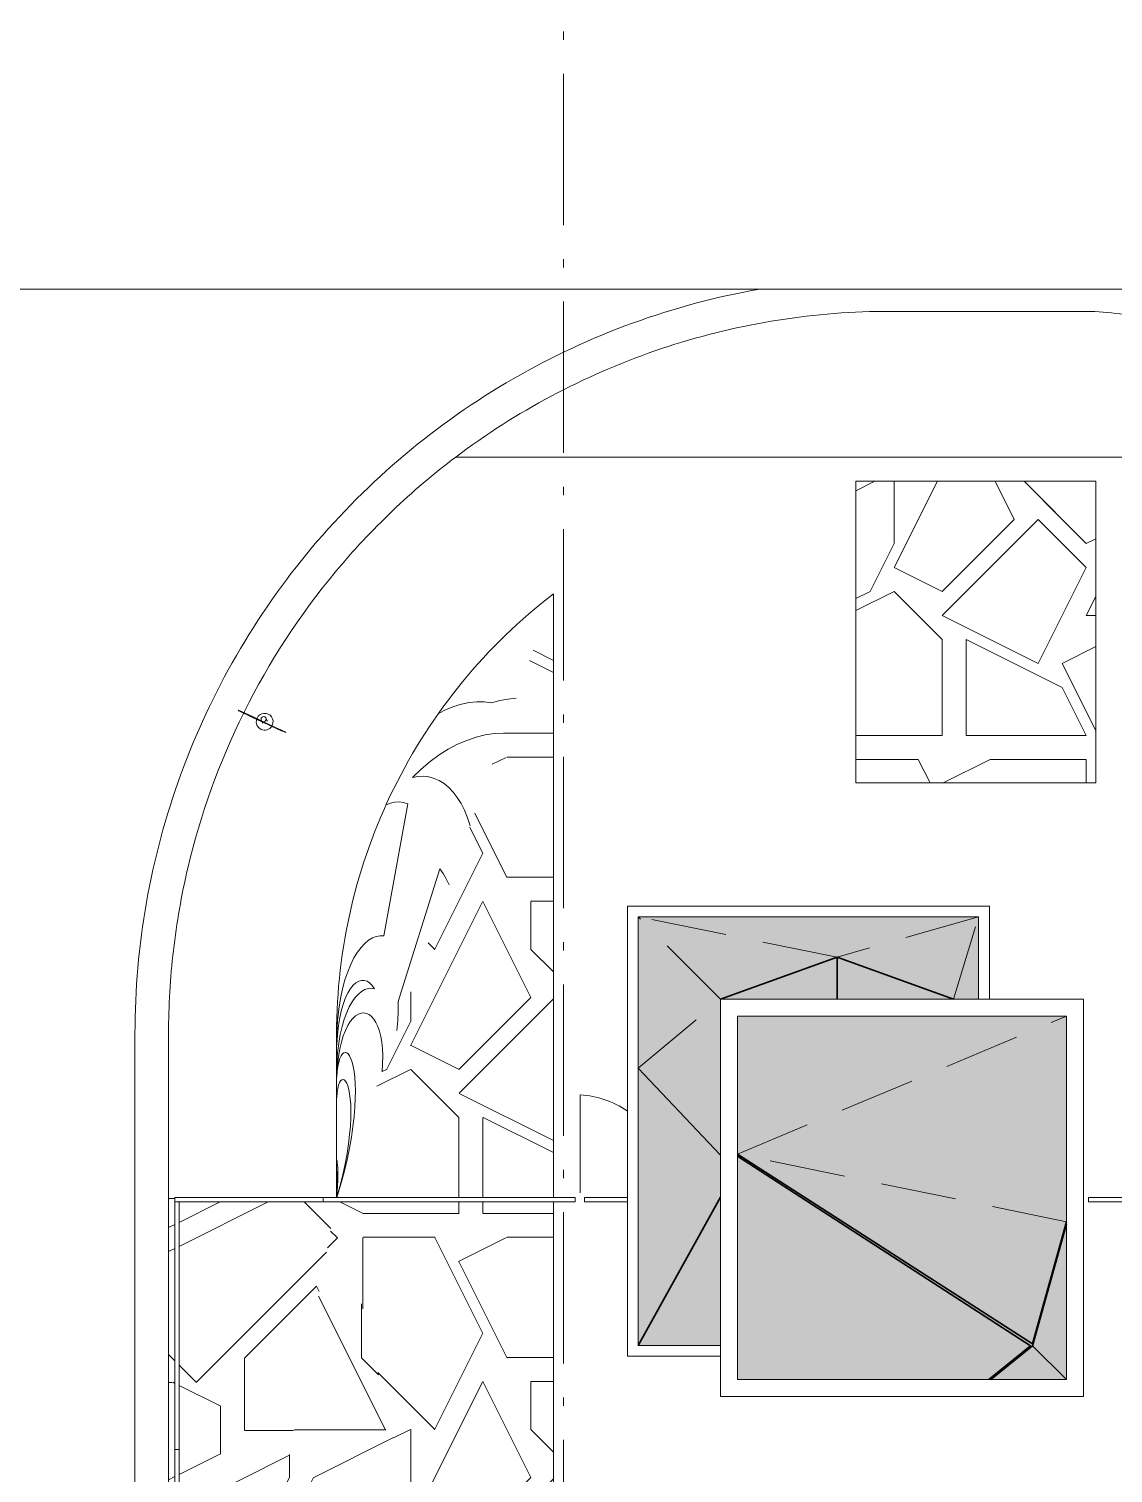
# Model space of a CAD drawing. Header units: metres. Extents: x -55 to 263, y -124 to 62.
# Drawn here: x -18.55 to -5.65, y 28.05 to 45.24 of the extents above; entities that cross this region are included whole.
import ezdxf

# ---------------------------------------------------------------- set-up
doc = ezdxf.new("R2010")
doc.units = ezdxf.units.M
doc.linetypes.add('01_Grid', pattern=[2.61, 1.8, -0.405, 0, -0.405])
doc.linetypes.add('04_Proyection', pattern=[1.35, 0.9, -0.45])
for name, color, linetype, lineweight in [('0-1', 7, 'Continuous', 5), ('03EJES-1', 1, '01_Grid', 5), ('06MUREXT-1', 253, 'Continuous', 5), ('45ESTAC-1', 53, 'Continuous', 5), ('46BANQ-1', 53, 'Continuous', 5), ('46BANQ-2', 254, 'Continuous', 5), ('54ESTRUCTURA-1', 10, 'Continuous', 5), ('54ESTRUCTURA-2', 9, 'Continuous', 30), ('54ESTRUCTURA-4', 53, '04_Proyection', 5), ('55BARANDAL-1', 53, 'Continuous', 5), ('70LINEA-1', 254, 'Continuous', 5)]:
    doc.layers.add(name, color=color, linetype=linetype, lineweight=lineweight)

# ---------------------------------------------------------------- blocks, each defined once
blk = doc.blocks.new('FP_5-A1 _ A250')
at = {"layer": '70LINEA-1'}
for p, q in [((-8.712, 39.741), (-8.485, 39.855)), ((-8.254, 39.113), (-8.254, 39.855)), ((-8.254, 38.828), (-7.74, 39.855)), ((-6.825, 39.399), (-7.053, 39.855)), ((-5.968, 39.113), (-6.709, 39.855)), ((-6.254, 39.399), (-6.709, 39.855)), ((-7.682, 38.256), (-6.539, 39.399)), ((-7.682, 38.542), (-6.825, 39.399)), ((-5.968, 38.828), (-6.539, 39.399)), ((-8.54, 38.542), (-8.254, 39.113)), ((-5.968, 39.113), (-5.854, 39.17)), ((-7.682, 38.542), (-8.254, 38.828)), ((-6.539, 37.685), (-5.968, 38.828)), ((-8.712, 38.456), (-8.54, 38.542)), ((-8.712, 38.313), (-8.254, 38.542)), ((-7.682, 37.971), (-8.254, 38.542)), ((-5.968, 38.256), (-5.854, 38.483)), ((-6.539, 37.685), (-7.682, 38.256)), ((-5.968, 38.256), (-5.854, 38.256)), ((-7.682, 36.828), (-7.682, 37.971)), ((-7.397, 36.828), (-7.397, 37.971)), ((-6.254, 37.4), (-7.396, 37.971)), ((-6.254, 37.685), (-5.854, 37.885)), ((-5.854, 36.887), (-6.254, 37.685)), ((-5.968, 36.828), (-6.254, 37.4)), ((-8.712, 36.828), (-7.682, 36.828)), ((-7.397, 36.828), (-5.968, 36.828)), ((-8.712, 36.543), (-7.968, 36.543)), ((-7.828, 36.262), (-7.968, 36.543)), ((-7.671, 36.262), (-7.111, 36.543)), ((-7.111, 36.543), (-5.968, 36.543)), ((-5.968, 36.263), (-5.968, 36.543))]:
    blk.add_line(p, q, dxfattribs=at)
blk = doc.blocks.new('FP_10-A1 _ A250')
at = {"layer": '70LINEA-1'}
for p, q in [((-13.589, 37.135), (-13.497, 37.172)), ((-13.497, 37.172), (-13.405, 37.2)), ((-13.405, 37.2), (-13.314, 37.218)), ((-13.314, 37.218), (-13.224, 37.227)), ((-13.224, 37.227), (-13.135, 37.227)), ((-13.135, 37.227), (-13.048, 37.217)), ((-13.048, 37.217), (-12.95, 37.243)), ((-12.95, 37.243), (-12.852, 37.261)), ((-12.852, 37.261), (-12.756, 37.272)), ((-13.68, 37.088), (-13.589, 37.135)), ((-13.343, 36.769), (-13.232, 36.806)), ((-13.232, 36.806), (-13.122, 36.833)), ((-13.122, 36.833), (-13.013, 36.849)), ((-13.013, 36.849), (-12.905, 36.855)), ((-13.672, 36.596), (-13.563, 36.664)), ((-13.563, 36.664), (-13.453, 36.722)), ((-13.453, 36.722), (-13.343, 36.769)), ((-13.885, 36.427), (-13.779, 36.517)), ((-13.779, 36.517), (-13.672, 36.596)), ((-13.988, 36.327), (-13.885, 36.427)), ((-13.988, 36.327), (-13.922, 36.339)), ((-13.922, 36.339), (-13.856, 36.341)), ((-13.856, 36.341), (-13.792, 36.334)), ((-13.792, 36.334), (-13.73, 36.317)), ((-13.73, 36.317), (-13.67, 36.29)), ((-13.67, 36.29), (-13.612, 36.254)), ((-13.612, 36.254), (-13.556, 36.208)), ((-13.556, 36.208), (-13.504, 36.153)), ((-13.504, 36.153), (-13.455, 36.09)), ((-14.328, 34.442), (-14.044, 36.013)), ((-14.303, 36.001), (-14.251, 36.022)), ((-14.251, 36.022), (-14.198, 36.034)), ((-14.198, 36.034), (-14.146, 36.037)), ((-14.146, 36.037), (-14.095, 36.029)), ((-14.095, 36.029), (-14.044, 36.013)), ((-13.455, 36.09), (-13.41, 36.017)), ((-13.41, 36.017), (-13.37, 35.937)), ((-13.37, 35.937), (-13.333, 35.847)), ((-13.333, 35.847), (-13.301, 35.75)), ((-14.159, 33.66), (-13.665, 35.241)), ((-13.665, 35.241), (-13.624, 35.185)), ((-13.624, 35.185), (-13.586, 35.121)), ((-13.586, 35.121), (-13.552, 35.051)), ((-14.556, 34.352), (-14.511, 34.39)), ((-14.511, 34.39), (-14.465, 34.418)), ((-14.465, 34.418), (-14.419, 34.435)), ((-14.419, 34.435), (-14.373, 34.443)), ((-14.373, 34.443), (-14.328, 34.442)), ((-14.685, 34.18), (-14.644, 34.247)), ((-14.644, 34.247), (-14.601, 34.305)), ((-14.601, 34.305), (-14.556, 34.352)), ((-14.759, 34.015), (-14.723, 34.102)), ((-14.723, 34.102), (-14.685, 34.18)), ((-14.82, 33.811), (-14.792, 33.918)), ((-14.792, 33.918), (-14.759, 34.015)), ((-14.695, 33.854), (-14.662, 33.884)), ((-14.662, 33.884), (-14.629, 33.903)), ((-14.629, 33.903), (-14.595, 33.912)), ((-14.595, 33.912), (-14.562, 33.912)), ((-14.562, 33.912), (-14.53, 33.902)), ((-14.53, 33.902), (-14.499, 33.882)), ((-14.499, 33.882), (-14.469, 33.852)), ((-14.845, 33.695), (-14.82, 33.811)), ((-14.81, 33.638), (-14.784, 33.707)), ((-14.784, 33.707), (-14.756, 33.766)), ((-14.756, 33.766), (-14.726, 33.815)), ((-14.726, 33.815), (-14.695, 33.854)), ((-14.706, 33.657), (-14.67, 33.707)), ((-14.67, 33.707), (-14.633, 33.748)), ((-14.633, 33.748), (-14.595, 33.779)), ((-14.595, 33.779), (-14.556, 33.802)), ((-14.556, 33.802), (-14.517, 33.815)), ((-14.517, 33.815), (-14.479, 33.819)), ((-14.479, 33.819), (-14.441, 33.813)), ((-14.469, 33.852), (-14.441, 33.813)), ((-14.88, 33.433), (-14.865, 33.569)), ((-14.865, 33.569), (-14.845, 33.695)), ((-14.853, 33.471), (-14.833, 33.56)), ((-14.833, 33.56), (-14.81, 33.638)), ((-14.801, 33.45), (-14.772, 33.529)), ((-14.772, 33.529), (-14.741, 33.597)), ((-14.741, 33.597), (-14.706, 33.657)), ((-14.159, 33.551), (-14.164, 33.436)), ((-14.159, 33.66), (-14.159, 33.551)), ((-14.889, 33.289), (-14.88, 33.433)), ((-14.882, 33.265), (-14.87, 33.373)), ((-14.87, 33.373), (-14.853, 33.471)), ((-14.849, 33.267), (-14.827, 33.363)), ((-14.827, 33.363), (-14.801, 33.45)), ((-14.786, 33.317), (-14.758, 33.373)), ((-14.758, 33.373), (-14.729, 33.421)), ((-14.729, 33.421), (-14.698, 33.459)), ((-14.698, 33.459), (-14.666, 33.488)), ((-14.666, 33.488), (-14.633, 33.509)), ((-14.633, 33.509), (-14.6, 33.521)), ((-14.6, 33.521), (-14.568, 33.524)), ((-14.568, 33.524), (-14.536, 33.518)), ((-14.536, 33.518), (-14.505, 33.504)), ((-14.505, 33.504), (-14.476, 33.481)), ((-14.476, 33.481), (-14.448, 33.45)), ((-14.448, 33.45), (-14.423, 33.411)), ((-14.423, 33.411), (-14.401, 33.363)), ((-14.401, 33.363), (-14.382, 33.308)), ((-14.164, 33.436), (-14.175, 33.314)), ((-14.892, 33.259), (-14.889, 33.289)), ((-14.89, 33.148), (-14.882, 33.265)), ((-14.867, 33.162), (-14.849, 33.267)), ((-14.834, 33.178), (-14.812, 33.252)), ((-14.812, 33.252), (-14.786, 33.317)), ((-14.382, 33.308), (-14.366, 33.245)), ((-14.366, 33.245), (-14.354, 33.175)), ((-14.892, 33.127), (-14.89, 33.148)), ((-14.889, 32.925), (-14.881, 33.048)), ((-14.881, 33.048), (-14.867, 33.162)), ((-14.87, 33.004), (-14.854, 33.096)), ((-14.854, 33.096), (-14.834, 33.178)), ((-14.854, 32.981), (-14.839, 33.014)), ((-14.839, 33.014), (-14.823, 33.037)), ((-14.823, 33.037), (-14.807, 33.051)), ((-14.807, 33.051), (-14.789, 33.055)), ((-14.789, 33.055), (-14.772, 33.05)), ((-14.772, 33.05), (-14.754, 33.036)), ((-14.754, 33.036), (-14.738, 33.013)), ((-14.738, 33.013), (-14.722, 32.98)), ((-14.354, 33.175), (-14.346, 33.097)), ((-14.346, 33.097), (-14.343, 33.012)), ((-14.343, 33.012), (-14.344, 32.921)), ((-14.892, 32.901), (-14.889, 32.925)), ((-14.89, 32.797), (-14.882, 32.905)), ((-14.885, 32.828), (-14.877, 32.888)), ((-14.882, 32.905), (-14.87, 33.004)), ((-14.877, 32.888), (-14.866, 32.939)), ((-14.866, 32.939), (-14.854, 32.981)), ((-14.722, 32.98), (-14.707, 32.938)), ((-14.707, 32.938), (-14.694, 32.888)), ((-14.694, 32.888), (-14.684, 32.828)), ((-14.344, 32.921), (-14.351, 32.823)), ((-14.892, 32.777), (-14.89, 32.797)), ((-14.892, 32.75), (-14.89, 32.758)), ((-14.89, 32.758), (-14.885, 32.828)), ((-14.878, 32.626), (-14.868, 32.666)), ((-14.868, 32.666), (-14.857, 32.696)), ((-14.857, 32.696), (-14.844, 32.718)), ((-14.844, 32.718), (-14.83, 32.73)), ((-14.83, 32.73), (-14.815, 32.733)), ((-14.815, 32.733), (-14.801, 32.727)), ((-14.801, 32.727), (-14.786, 32.712)), ((-14.786, 32.712), (-14.772, 32.688)), ((-14.772, 32.688), (-14.759, 32.655)), ((-14.684, 32.828), (-14.675, 32.76)), ((-14.675, 32.76), (-14.67, 32.683)), ((-14.67, 32.683), (-14.668, 32.597)), ((-14.892, 32.512), (-14.89, 32.519)), ((-14.89, 32.519), (-14.886, 32.577)), ((-14.886, 32.577), (-14.878, 32.626)), ((-14.759, 32.655), (-14.747, 32.612)), ((-14.747, 32.612), (-14.737, 32.561)), ((-14.737, 32.561), (-14.73, 32.501)), ((-14.73, 32.501), (-14.724, 32.433)), ((-14.669, 32.503), (-14.674, 32.401)), ((-14.668, 32.597), (-14.669, 32.503)), ((-14.724, 32.433), (-14.722, 32.356)), ((-14.722, 32.356), (-14.723, 32.271)), ((-14.674, 32.401), (-14.683, 32.291)), ((-14.728, 32.178), (-14.737, 32.076)), ((-14.723, 32.271), (-14.728, 32.178)), ((-14.697, 32.173), (-14.715, 32.047)), ((-14.683, 32.291), (-14.697, 32.173)), ((-14.737, 32.076), (-14.75, 31.967)), ((-14.715, 32.047), (-14.739, 31.914)), ((-14.767, 31.851), (-14.79, 31.727)), ((-14.739, 31.914), (-14.768, 31.774)), ((-14.75, 31.967), (-14.767, 31.851)), ((-14.892, 31.774), (-14.89, 31.771)), ((-14.892, 31.648), (-14.89, 31.634)), ((-14.89, 31.771), (-14.887, 31.76)), ((-14.89, 31.634), (-14.889, 31.611)), ((-14.887, 31.76), (-14.884, 31.741)), ((-14.884, 31.741), (-14.882, 31.715)), ((-14.882, 31.715), (-14.879, 31.68)), ((-14.879, 31.68), (-14.877, 31.638)), ((-14.877, 31.638), (-14.877, 31.588)), ((-14.79, 31.727), (-14.818, 31.596)), ((-14.768, 31.774), (-14.803, 31.627)), ((-14.889, 31.611), (-14.887, 31.581)), ((-14.844, 31.474), (-14.888, 31.326)), ((-14.887, 31.581), (-14.886, 31.543)), ((-14.886, 31.543), (-14.885, 31.497)), ((-14.885, 31.497), (-14.886, 31.443)), ((-14.88, 31.466), (-14.885, 31.394)), ((-14.878, 31.531), (-14.88, 31.466)), ((-14.877, 31.588), (-14.878, 31.531)), ((-14.818, 31.596), (-14.852, 31.458)), ((-14.803, 31.627), (-14.844, 31.474)), ((-14.885, 31.394), (-14.891, 31.326)), ((-14.888, 31.382), (-14.891, 31.326)), ((-14.852, 31.458), (-14.888, 31.326)), ((-14.886, 31.443), (-14.888, 31.382))]:
    blk.add_line(p, q, dxfattribs=at)
blk = doc.blocks.new('Railing - Railing-7535622-A1 _ A250')
at = {"layer": '55BARANDAL-1'}
for p, q in [((-16.816, 31.275), (-16.816, 28.326)), ((-16.766, 28.326), (-16.766, 31.275)), ((-16.766, 28.326), (-16.816, 28.326))]:
    blk.add_line(p, q, dxfattribs=at)
blk = doc.blocks.new('Railing - Railing-7671008-A1 _ A250')
at = {"layer": '55BARANDAL-1'}
for p, q in [((-15.051, 31.275), (-15.051, 31.326)), ((-12.051, 31.326), (-15.051, 31.326)), ((-12.051, 31.326), (-12.051, 31.275)), ((-15.051, 31.275), (-12.051, 31.275))]:
    blk.add_line(p, q, dxfattribs=at)
blk = doc.blocks.new('Railing - Railing-7671147-A1 _ A250')
at = {"layer": '55BARANDAL-1'}
for p, q in [((-16.816, 31.275), (-16.816, 31.326)), ((-15.051, 31.326), (-16.816, 31.326)), ((-15.051, 31.326), (-15.051, 31.275)), ((-16.816, 31.275), (-15.051, 31.275))]:
    blk.add_line(p, q, dxfattribs=at)
blk = doc.blocks.new('Railing - Railing-7671262-A1 _ A250')
at = {"layer": '55BARANDAL-1'}
for p, q in [((-11.941, 31.275), (-11.941, 31.326)), ((-11.431, 31.326), (-11.941, 31.326)), ((-11.941, 31.275), (-11.431, 31.275))]:
    blk.add_line(p, q, dxfattribs=at)
blk = doc.blocks.new('Railing - Railing-7673697-A1 _ A250')
at = {"layer": '55BARANDAL-1'}
for p, q in [((-5.941, 31.275), (-5.941, 31.326)), ((-4.254, 31.326), (-5.941, 31.326)), ((-4.254, 31.326), (-4.254, 31.275)), ((-5.941, 31.275), (-4.254, 31.275))]:
    blk.add_line(p, q, dxfattribs=at)
blk = doc.blocks.new('Railing - Railing-7675498-A1 _ A250')
at = {"layer": '55BARANDAL-1'}
for p, q in [((-16.816, 28.326), (-16.766, 28.326)), ((-16.816, 28.326), (-16.816, 25.326)), ((-16.766, 25.326), (-16.766, 28.326)), ((-16.766, 25.326), (-16.816, 25.326))]:
    blk.add_line(p, q, dxfattribs=at)
blk = doc.blocks.new('Sign - Stop - 30 Km_h-V264-A1 _ A250')
at = {"layer": '45ESTAC-1'}
for p, q in [((-16.058, 37.127), (-16.059, 37.126)), ((-15.895, 37.051), (-16.059, 37.126)), ((-16.059, 37.126), (-16.057, 37.122)), ((-16.057, 37.123), (-16.058, 37.127)), ((-16.058, 37.127), (-15.895, 37.052)), ((-16.021, 37.106), (-16.057, 37.123)), ((-16.057, 37.123), (-16.057, 37.122)), ((-16.057, 37.122), (-15.892, 37.043)), ((-16.039, 37.114), (-16.04, 37.117)), ((-16.04, 37.117), (-15.888, 37.048)), ((-15.884, 37.04), (-16.039, 37.114)), ((-16.021, 37.106), (-16.022, 37.109)), ((-16.022, 37.109), (-15.88, 37.044)), ((-15.877, 37.037), (-16.021, 37.106)), ((-16.019, 37.103), (-16.018, 37.104)), ((-16.019, 37.103), (-16.002, 37.095)), ((-15.969, 37.081), (-16.019, 37.103)), ((-16.018, 37.104), (-15.968, 37.083)), ((-16.002, 37.097), (-16.018, 37.104)), ((-15.988, 37.091), (-16.002, 37.097)), ((-16.002, 37.097), (-16.002, 37.095)), ((-16.002, 37.095), (-15.989, 37.089)), ((-15.988, 37.091), (-15.989, 37.089)), ((-15.989, 37.089), (-15.93, 37.062)), ((-15.93, 37.064), (-15.988, 37.091)), ((-15.983, 37.089), (-15.935, 37.067)), ((-15.967, 37.082), (-15.983, 37.089)), ((-15.983, 37.089), (-15.983, 37.087)), ((-15.983, 37.087), (-15.968, 37.08)), ((-15.936, 37.065), (-15.983, 37.087)), ((-15.968, 37.083), (-15.969, 37.081)), ((-15.952, 37.073), (-15.969, 37.081)), ((-15.968, 37.083), (-15.951, 37.075)), ((-15.967, 37.082), (-15.968, 37.08)), ((-15.968, 37.08), (-15.96, 37.077)), ((-15.959, 37.079), (-15.967, 37.082)), ((-15.96, 37.077), (-15.959, 37.079)), ((-15.96, 37.077), (-15.95, 37.072)), ((-15.95, 37.074), (-15.959, 37.079)), ((-15.951, 37.075), (-15.952, 37.073)), ((-15.9, 37.047), (-15.952, 37.073)), ((-15.951, 37.075), (-15.899, 37.049)), ((-15.935, 37.067), (-15.95, 37.074)), ((-15.95, 37.074), (-15.95, 37.072)), ((-15.95, 37.072), (-15.936, 37.065)), ((-15.935, 37.067), (-15.936, 37.065)), ((-15.915, 37.057), (-15.93, 37.064)), ((-15.93, 37.064), (-15.93, 37.062)), ((-15.93, 37.062), (-15.916, 37.055)), ((-15.915, 37.057), (-15.916, 37.055)), ((-15.916, 37.055), (-15.9, 37.047)), ((-15.899, 37.049), (-15.915, 37.057)), ((-15.899, 37.049), (-15.9, 37.047)), ((-15.895, 37.052), (-15.663, 36.944)), ((-15.895, 37.052), (-15.895, 37.051)), ((-15.663, 36.943), (-15.895, 37.051)), ((-15.892, 37.043), (-15.659, 36.935)), ((-15.888, 37.048), (-15.67, 36.946)), ((-15.667, 36.939), (-15.884, 37.04)), ((-15.881, 37.043), (-15.882, 37.041)), ((-15.866, 37.034), (-15.882, 37.041)), ((-15.882, 37.041), (-15.881, 37.039)), ((-15.88, 37.04), (-15.881, 37.043)), ((-15.881, 37.043), (-15.865, 37.035)), ((-15.881, 37.039), (-15.88, 37.04)), ((-15.881, 37.039), (-15.796, 36.999)), ((-15.88, 37.044), (-15.678, 36.949)), ((-15.865, 37.033), (-15.88, 37.04)), ((-15.865, 37.032), (-15.877, 37.037)), ((-15.865, 37.035), (-15.866, 37.034)), ((-15.865, 37.031), (-15.866, 37.034)), ((-15.865, 37.035), (-15.864, 37.033)), ((-15.864, 37.033), (-15.865, 37.031)), ((-15.796, 36.999), (-15.865, 37.031)), ((-15.864, 37.033), (-15.796, 37.001)), ((-15.796, 37.001), (-15.795, 37.001)), ((-15.796, 37.001), (-15.796, 36.999)), ((-15.796, 36.999), (-15.796, 36.999)), ((-15.675, 36.943), (-15.796, 36.999)), ((-15.789, 37.008), (-15.772, 36.971)), ((-15.786, 36.998), (-15.787, 36.996)), ((-15.686, 36.949), (-15.787, 36.996)), ((-15.787, 36.996), (-15.746, 36.977)), ((-15.786, 36.998), (-15.685, 36.951)), ((-15.744, 36.976), (-15.743, 36.974)), ((-15.743, 36.974), (-15.742, 36.976)), ((-15.743, 36.974), (-15.727, 36.967)), ((-15.716, 36.997), (-15.733, 37.034)), ((-15.727, 36.967), (-15.728, 36.969)), ((-15.728, 36.969), (-15.686, 36.949)), ((-15.727, 36.969), (-15.727, 36.967)), ((-15.653, 37.025), (-15.657, 37.034)), ((-15.838, 36.948), (-15.834, 36.94)), ((-15.685, 36.951), (-15.686, 36.949)), ((-15.686, 36.949), (-15.686, 36.949)), ((-15.685, 36.951), (-15.685, 36.951)), ((-15.678, 36.949), (-15.534, 36.881)), ((-15.532, 36.878), (-15.675, 36.943)), ((-15.67, 36.946), (-15.516, 36.872)), ((-15.667, 36.94), (-15.666, 36.941)), ((-15.667, 36.94), (-15.663, 36.937)), ((-15.663, 36.938), (-15.667, 36.94)), ((-15.514, 36.869), (-15.667, 36.939)), ((-15.666, 36.941), (-15.662, 36.94)), ((-15.662, 36.939), (-15.666, 36.941)), ((-15.663, 36.944), (-15.497, 36.865)), ((-15.663, 36.943), (-15.663, 36.944)), ((-15.498, 36.864), (-15.663, 36.943)), ((-15.662, 36.94), (-15.663, 36.938)), ((-15.662, 36.939), (-15.663, 36.937)), ((-15.657, 36.936), (-15.663, 36.938)), ((-15.663, 36.937), (-15.65, 36.931)), ((-15.662, 36.94), (-15.656, 36.937)), ((-15.649, 36.933), (-15.662, 36.939)), ((-15.659, 36.935), (-15.496, 36.861)), ((-15.656, 36.937), (-15.657, 36.936)), ((-15.649, 36.932), (-15.657, 36.936)), ((-15.656, 36.937), (-15.648, 36.934)), ((-15.65, 36.934), (-15.651, 36.932)), ((-15.651, 36.932), (-15.648, 36.931)), ((-15.647, 36.93), (-15.651, 36.932)), ((-15.65, 36.934), (-15.647, 36.932)), ((-15.647, 36.933), (-15.65, 36.934)), ((-15.649, 36.933), (-15.65, 36.931)), ((-15.65, 36.931), (-15.641, 36.927)), ((-15.648, 36.934), (-15.649, 36.932)), ((-15.64, 36.928), (-15.649, 36.933)), ((-15.639, 36.928), (-15.649, 36.932)), ((-15.648, 36.934), (-15.639, 36.929)), ((-15.647, 36.933), (-15.648, 36.931)), ((-15.648, 36.931), (-15.638, 36.927)), ((-15.637, 36.928), (-15.647, 36.933)), ((-15.647, 36.932), (-15.636, 36.927)), ((-15.647, 36.932), (-15.647, 36.93)), ((-15.637, 36.925), (-15.647, 36.93)), ((-15.64, 36.928), (-15.641, 36.927)), ((-15.641, 36.927), (-15.629, 36.921)), ((-15.629, 36.923), (-15.64, 36.928)), ((-15.639, 36.929), (-15.628, 36.924)), ((-15.639, 36.929), (-15.639, 36.928)), ((-15.629, 36.923), (-15.639, 36.928)), ((-15.637, 36.928), (-15.638, 36.927)), ((-15.638, 36.927), (-15.623, 36.92)), ((-15.622, 36.921), (-15.637, 36.928)), ((-15.636, 36.927), (-15.637, 36.925)), ((-15.621, 36.918), (-15.637, 36.925)), ((-15.636, 36.927), (-15.621, 36.919)), ((-15.628, 36.924), (-15.629, 36.923)), ((-15.617, 36.917), (-15.629, 36.923)), ((-15.616, 36.917), (-15.629, 36.923)), ((-15.629, 36.923), (-15.629, 36.921)), ((-15.629, 36.921), (-15.617, 36.915)), ((-15.628, 36.924), (-15.616, 36.919)), ((-15.623, 36.92), (-15.622, 36.921)), ((-15.623, 36.92), (-15.604, 36.911)), ((-15.603, 36.912), (-15.622, 36.921)), ((-15.621, 36.919), (-15.602, 36.911)), ((-15.621, 36.919), (-15.621, 36.918)), ((-15.603, 36.909), (-15.621, 36.918)), ((-15.616, 36.919), (-15.617, 36.917)), ((-15.604, 36.911), (-15.617, 36.917)), ((-15.616, 36.917), (-15.617, 36.915)), ((-15.617, 36.915), (-15.603, 36.909)), ((-15.616, 36.919), (-15.603, 36.913)), ((-15.602, 36.91), (-15.616, 36.917)), ((-15.603, 36.913), (-15.604, 36.911)), ((-15.603, 36.912), (-15.604, 36.911)), ((-15.587, 36.903), (-15.604, 36.911)), ((-15.604, 36.911), (-15.591, 36.905)), ((-15.603, 36.913), (-15.586, 36.905)), ((-15.59, 36.907), (-15.603, 36.912)), ((-15.602, 36.911), (-15.603, 36.909)), ((-15.602, 36.91), (-15.603, 36.909)), ((-15.603, 36.909), (-15.589, 36.902)), ((-15.584, 36.9), (-15.603, 36.909)), ((-15.602, 36.911), (-15.584, 36.902)), ((-15.588, 36.904), (-15.602, 36.91)), ((-15.59, 36.907), (-15.591, 36.905)), ((-15.591, 36.905), (-15.58, 36.9)), ((-15.579, 36.901), (-15.59, 36.907)), ((-15.588, 36.904), (-15.589, 36.902)), ((-15.589, 36.902), (-15.576, 36.897)), ((-15.576, 36.898), (-15.588, 36.904)), ((-15.586, 36.905), (-15.587, 36.903)), ((-15.572, 36.896), (-15.587, 36.903)), ((-15.586, 36.905), (-15.571, 36.898)), ((-15.584, 36.902), (-15.568, 36.895)), ((-15.584, 36.902), (-15.584, 36.9)), ((-15.569, 36.893), (-15.584, 36.9)), ((-15.579, 36.901), (-15.58, 36.9)), ((-15.58, 36.9), (-15.57, 36.895)), ((-15.569, 36.897), (-15.579, 36.901)), ((-15.565, 36.893), (-15.576, 36.898)), ((-15.576, 36.898), (-15.576, 36.897)), ((-15.576, 36.897), (-15.565, 36.892)), ((-15.571, 36.898), (-15.572, 36.896)), ((-15.559, 36.89), (-15.572, 36.896)), ((-15.571, 36.898), (-15.558, 36.891)), ((-15.569, 36.897), (-15.57, 36.895)), ((-15.57, 36.895), (-15.563, 36.892)), ((-15.562, 36.893), (-15.569, 36.897)), ((-15.568, 36.895), (-15.569, 36.893)), ((-15.559, 36.889), (-15.569, 36.893)), ((-15.568, 36.895), (-15.558, 36.891)), ((-15.555, 36.889), (-15.565, 36.893)), ((-15.565, 36.893), (-15.565, 36.892)), ((-15.565, 36.892), (-15.556, 36.887)), ((-15.562, 36.893), (-15.563, 36.892)), ((-15.563, 36.892), (-15.558, 36.889)), ((-15.557, 36.891), (-15.562, 36.893)), ((-15.558, 36.891), (-15.559, 36.889)), ((-15.558, 36.891), (-15.559, 36.89)), ((-15.548, 36.885), (-15.559, 36.89)), ((-15.556, 36.888), (-15.559, 36.889)), ((-15.558, 36.891), (-15.555, 36.889)), ((-15.558, 36.891), (-15.548, 36.887)), ((-15.557, 36.891), (-15.558, 36.889)), ((-15.558, 36.889), (-15.556, 36.888)), ((-15.555, 36.889), (-15.557, 36.891)), ((-15.555, 36.889), (-15.556, 36.888)), ((-15.555, 36.889), (-15.556, 36.887)), ((-15.556, 36.887), (-15.544, 36.882)), ((-15.543, 36.883), (-15.555, 36.889)), ((-15.548, 36.887), (-15.541, 36.883)), ((-15.548, 36.887), (-15.548, 36.885)), ((-15.542, 36.882), (-15.548, 36.885)), ((-15.543, 36.883), (-15.544, 36.882)), ((-15.544, 36.882), (-15.54, 36.88)), ((-15.539, 36.882), (-15.543, 36.883)), ((-15.541, 36.883), (-15.542, 36.882)), ((-15.54, 36.88), (-15.542, 36.882)), ((-15.541, 36.883), (-15.539, 36.882)), ((-15.539, 36.882), (-15.54, 36.88)), ((-15.534, 36.881), (-15.532, 36.878)), ((-15.496, 36.862), (-15.533, 36.879)), ((-15.516, 36.872), (-15.514, 36.869)), ((-15.497, 36.865), (-15.498, 36.864)), ((-15.496, 36.861), (-15.498, 36.864)), ((-15.497, 36.865), (-15.496, 36.862)), ((-15.496, 36.862), (-15.496, 36.861))]:
    blk.add_line(p, q, dxfattribs=at)
for centre, major_axis, start_param, end_param in [((-15.748, 36.991), (0.0905, 0.0426), 2.398674, 5.275819), ((-15.748, 36.991), (0.0905, 0.0426), 2.264822, 2.35511), ((-15.748, 36.991), (0.0905, 0.0426), 5.406415, 8.548008), ((-15.761, 37.021), (0.028, 0.0132), 2.264822, 3.31202), ((-15.761, 37.021), (0.028, 0.0132), 5.406415, 8.548008), ((-15.748, 36.991), (0.028, 0.0132), 2.893141, 3.521459), ((-15.761, 37.021), (0.028, 0.0132), 4.359217, 5.406415), ((-15.748, 36.991), (0.028, 0.0132), 6.034733, 6.540386), ((-15.748, 36.991), (0.0905, 0.0426), 5.321403, 5.406415)]:
    blk.add_ellipse(centre, major_axis=major_axis, ratio=0.9999, start_param=start_param, end_param=end_param, dxfattribs=at)
blk = doc.blocks.new('22011_AR_rvt-1-A1 _ A250')
at = {"layer": '54ESTRUCTURA-1'}
for points in [[(-11.303, 32.866), (-10.321, 33.687), (-11.303, 34.669), (-11.303, 33.191)], [(-10.321, 33.687), (-8.935, 34.187), (-11.303, 34.669), (-10.821, 34.187)], [(-8.935, 34.187), (-7.249, 34.669), (-11.303, 34.669), (-8.936, 34.187)], [(-7.549, 33.687), (-7.249, 34.669), (-8.935, 34.187), (-8.922, 34.182)], [(-7.549, 33.687), (-7.249, 33.687), (-7.249, 34.669), (-7.396, 34.187)], [(-8.935, 33.687), (-8.935, 34.187), (-10.321, 33.687), (-10.119, 33.687)], [(-8.922, 33.687), (-7.549, 33.687), (-8.935, 34.187), (-8.935, 33.687)], [(-10.321, 31.831), (-10.321, 33.687), (-11.303, 32.866), (-11.247, 32.807)], [(-10.119, 31.843), (-6.203, 33.485), (-10.119, 33.485), (-10.119, 33.191)], [(-6.203, 31.039), (-6.203, 33.485), (-10.119, 31.843), (-6.596, 31.119)], [(-11.303, 29.566), (-10.321, 31.331), (-10.321, 31.831), (-11.303, 32.866), (-11.303, 30.666)], [(-7.127, 29.159), (-7.103, 29.159), (-6.606, 29.562), (-6.203, 31.014), (-6.203, 31.039), (-6.606, 29.586), (-10.119, 31.843), (-10.119, 31.819), (-6.63, 29.562), (-7.103, 29.179)], [(-6.606, 29.586), (-6.203, 31.039), (-10.119, 31.843), (-6.63, 29.602)], [(-10.119, 29.159), (-7.127, 29.159), (-6.63, 29.562), (-10.119, 31.819), (-10.119, 29.586)], [(-10.321, 29.566), (-10.321, 31.331), (-11.303, 29.566), (-11.247, 29.566)], [(-6.203, 29.159), (-6.203, 31.014), (-6.606, 29.562), (-6.596, 29.552)], [(-6.203, 29.159), (-6.606, 29.562), (-7.103, 29.159), (-6.596, 29.159)]]:
    blk.add_hatch(color=256, dxfattribs=at).paths.add_polyline_path(points)
at = {"layer": '70LINEA-1'}
h = blk.add_hatch(dxfattribs=at)
h.set_pattern_fill('FP_24', color=256, style=0, pattern_type=2)
h.set_pattern_definition([(359.997, (1.132, -0.013), (5.71526, 5.71474), [1.714, -4]), (359.997, (4.561, 0.558), (5.71526, 5.71474), [1.429, -4.286]), (359.997, (4.275, 0.844), (5.71526, 5.71474), [1.143, -4.572]), (359.997, (2.56, 2.273), (5.71526, 5.71474), [0.85723, -0.85723, 1.143, -2.857]), (359.997, (2.56, 2.558), (5.7153, 5.7147), [1.143, -0.28574, 1.429, -2.857]), (359.997, (-0.0114, 3.702), (5.7153, 5.7147), [1.429, -4.286]), (359.997, (5.418, 3.987), (5.7153, 5.7147), [1.429, -4.286]), (90, (-0.0114, 1.13), (-5.715, 5.715), [0.8572, -4.858]), (90, (0.846, 5.416), (-5.715, 5.715), [0.5715, -5.143]), (90, (1.132, -0.013), (-5.715, 5.715), [0.8572, -4.858]), (90, (1.703, 5.13), (-5.715, 5.715), [0.28574, -5.429]), (90, (1.989, 2.844), (-5.715, 5.715), [0.8572, -4.858]), (90, (2.56, 0.844), (-5.715, 5.715), [1.429, -4.286]), (90, (3.132, 4.844), (-5.715, 5.715), [0.8572, -4.858]), (90, (3.703, 2.558), (-5.715, 5.715), [1.143, -4.572]), (90, (3.989, 2.558), (-5.715, 5.715), [1.143, -4.572]), (90, (4.561, -0.0134), (-5.715, 5.715), [0.5715, -5.143]), (90, (5.418, 0.844), (-5.715, 5.715), [1.429, -4.286]), (44.999, (0.56, 0.5583), (0.0001, 5.71484), [2.425, -5.657]), (44.999, (1.132, 0.844), (0.0001, 5.71484), [1.212, -6.87]), (44.999, (3.703, 3.987), (0.0001, 5.71484), [1.616, -6.465]), (44.999, (3.703, 4.273), (0.0001, 5.71484), [1.212, -6.87]), (134.999, (1.703, 3.701), (-5.71484, 0.0001), [0.4041, -7.678]), (134.999, (0.56, 0.5583), (-5.71484, 0.0001), [0.8082, -7.274]), (134.999, (2.275, 2.273), (-5.71484, 0.0001), [0.8082, -7.274]), (134.999, (3.703, 3.701), (-5.71484, 0.0001), [0.8082, -7.274]), (134.999, (5.418, 4.844), (-5.71484, 0.0001), [1.212, -6.87]), (134.999, (5.418, 4.558), (-5.71484, 0.0001), [0.8082, -7.274]), (134.999, (5.132, 5.13), (-5.71484, 0.0001), [0.8082, -7.274]), (134.999, (3.418, -0.0133), (-5.71484, 0.0001), [1.212, -6.87]), (26.563, (5.132, 3.416), (5.71539, -0.0002), [0.6389, -12.14]), (26.563, (3.703, 1.987), (5.71539, -0.0002), [0.6389, -12.14]), (26.563, (1.703, 3.701), (5.71539, -0.0002), [1.278, -11.501]), (26.563, (1.989, 5.13), (5.71539, -0.0002), [1.278, -11.501]), (26.563, (1.989, 3.701), (5.71539, -0.0002), [1.278, -11.501]), (26.563, (5.418, 4.844), (5.71539, -0.0002), [1.278, -11.501]), (26.563, (-0.0114, 1.987), (5.71539, -0.0002), [1.917, -10.862]), (26.563, (-0.0114, 2.273), (5.71539, -0.0002), [1.917, -10.862]), (26.563, (-0.0114, 4.559), (5.71539, -0.0002), [1.917, -10.862]), (63.434, (2.846, 4.273), (-0.00035, 5.7145), [0.6389, -12.14]), (63.434, (5.418, 3.987), (-0.00035, 5.7145), [0.6389, -7.667, 1.278, -3.195]), (63.434, (4.846, 3.416), (-0.00035, 5.7145), [1.278, -11.501]), (63.434, (1.417, 3.987), (-0.00035, 5.7145), [1.278, -11.501]), (63.434, (1.132, 3.987), (-0.00035, 5.7145), [1.278, -11.501]), (63.434, (3.132, 4.559), (-0.00035, 5.7145), [1.917, -10.862]), (116.565, (1.703, 3.13), (5e-06, 5.71539), [0.6389, -12.14]), (116.565, (5.418, 2.558), (5e-06, 5.71539), [0.6389, -12.14]), (116.565, (4.275, 0.844), (5e-06, 5.71539), [1.278, -11.501]), (116.565, (3.989, 1.13), (5e-06, 5.71539), [1.278, -11.501]), (116.565, (4.561, 5.13), (5e-06, 5.71539), [1.278, -11.501]), (116.565, (-0.0114, 2.273), (5e-06, 5.71539), [1.278, -11.501]), (116.565, (2.846, -0.0133), (5e-06, 5.71539), [1.917, -10.862]), (153.433, (4.846, 3.416), (-5.71539, 0.0002), [1.278, -11.501]), (153.433, (5.132, 3.13), (-5.71539, 0.0002), [1.278, -11.501]), (153.433, (0.8458, 0.2726), (-5.71539, 0.0002), [0.63894, -12.14]), (153.433, (2.56, 2.558), (-5.71539, 0.0002), [0.63894, -12.14]), (153.433, (3.703, 4.273), (-5.71539, 0.0002), [0.63894, -12.14])])
h.paths.add_polyline_path([(-12.311, 20.453), (-12.311, 31.275), (-14.883, 31.275), (-12.338, 20.568)])
h.paths.add_polyline_path([(-14.887, 31.326), (-12.311, 31.326), (-12.311, 38.513), (-14.671, 31.928)])
h = blk.add_hatch(dxfattribs=at)
h.set_pattern_fill('FP_23', color=256, style=0, pattern_type=2)
h.set_pattern_definition([(0.005, (1.152, -0.019), (5.7145, 5.7145), [1.714, -4]), (0.005, (4.581, 0.5526), (5.7145, 5.7145), [1.429, -4.286]), (0.005, (4.295, 0.8383), (5.7145, 5.7145), [1.143, -4.572]), (0.005, (2.58, 2.267), (5.7145, 5.7145), [0.85723, -0.85723, 1.143, -2.857]), (0.005, (2.58, 2.552), (5.7145, 5.7145), [1.143, -0.28574, 1.429, -2.857]), (0.005, (0.0087, 3.695), (5.7145, 5.7145), [1.429, -4.286]), (0.005, (5.438, 3.981), (5.7145, 5.7145), [1.429, -4.286]), (90, (0.0087, 1.124), (-5.715, 5.714), [0.8572, -4.857]), (90, (0.866, 5.41), (-5.715, 5.714), [0.57145, -5.143]), (90, (1.152, -0.019), (-5.715, 5.714), [0.8572, -4.857]), (90, (1.723, 5.124), (-5.715, 5.714), [0.2857, -5.429]), (90, (2.009, 2.838), (-5.715, 5.714), [0.8572, -4.857]), (90, (2.58, 0.838), (-5.715, 5.714), [1.429, -4.286]), (90, (3.152, 4.838), (-5.715, 5.714), [0.8572, -4.857]), (90, (3.723, 2.553), (-5.715, 5.714), [1.143, -4.572]), (90, (4.009, 2.553), (-5.715, 5.714), [1.143, -4.572]), (90, (4.581, -0.019), (-5.715, 5.714), [0.57145, -5.143]), (90, (5.438, 0.8384), (-5.715, 5.714), [1.429, -4.286]), (45, (0.58, 0.5523), (0, 5.71484), [2.425, -5.657]), (45, (1.152, 0.838), (0, 5.71484), [1.212, -6.87]), (45, (3.723, 3.981), (0, 5.71484), [1.616, -6.466]), (45, (3.723, 4.267), (0, 5.71484), [1.212, -6.87]), (135.004, (1.723, 3.695), (-5.71484, -0.0004), [0.4041, -7.677]), (135.004, (0.58, 0.5523), (-5.71484, -0.0004), [0.80815, -7.273]), (135.004, (2.295, 2.267), (-5.71484, -0.0004), [0.80815, -7.273]), (135.004, (3.723, 3.695), (-5.71484, -0.0004), [0.80815, -7.273]), (135.004, (5.438, 4.839), (-5.71484, -0.0004), [1.212, -6.869]), (135.004, (5.438, 4.553), (-5.71484, -0.0004), [0.80815, -7.273]), (135.004, (5.152, 5.124), (-5.71484, -0.0004), [0.80815, -7.273]), (135.004, (3.438, -0.019), (-5.71484, -0.0004), [1.212, -6.869]), (26.567, (5.152, 3.41), (5.71539, 0.0002), [0.63894, -12.14]), (26.567, (3.723, 1.981), (5.71539, 0.0002), [0.63894, -12.14]), (26.567, (1.723, 3.695), (5.71539, 0.0002), [1.278, -11.501]), (26.567, (2.009, 5.124), (5.71539, 0.0002), [1.278, -11.501]), (26.567, (2.009, 3.695), (5.71539, 0.0002), [1.278, -11.501]), (26.567, (5.438, 4.839), (5.71539, 0.0002), [1.278, -11.501]), (26.567, (0.0087, 1.981), (5.71539, 0.0002), [1.917, -10.862]), (26.567, (0.0087, 2.267), (5.71539, 0.0002), [1.917, -10.862]), (26.567, (0.0087, 4.552), (5.7154, 0.0002), [1.917, -10.862]), (63.434, (2.866, 4.267), (-0.00035, 5.7145), [0.6389, -12.14]), (63.434, (5.438, 3.981), (-0.00035, 5.7145), [0.6389, -7.667, 1.278, -3.195]), (63.434, (4.866, 3.41), (-0.00035, 5.7145), [1.278, -11.501]), (63.434, (1.437, 3.981), (-0.00035, 5.7145), [1.278, -11.501]), (63.434, (1.152, 3.981), (-0.00035, 5.7145), [1.278, -11.501]), (63.434, (3.152, 4.553), (-0.00035, 5.7145), [1.917, -10.862]), (116.568, (1.723, 3.124), (0.00015, 5.7145), [0.6389, -12.139]), (116.568, (5.438, 2.553), (0.00015, 5.7145), [0.6389, -12.139]), (116.568, (4.295, 0.8383), (0.00015, 5.7145), [1.278, -11.5]), (116.568, (4.009, 1.124), (0.00015, 5.7145), [1.278, -11.5]), (116.568, (4.581, 5.124), (0.00015, 5.7145), [1.278, -11.5]), (116.568, (0.0087, 2.267), (0.00015, 5.7145), [1.278, -11.5]), (116.568, (2.866, -0.019), (0.00015, 5.7145), [1.917, -10.861]), (153.44, (4.866, 3.41), (-5.71539, -0.0005), [1.278, -11.501]), (153.44, (5.152, 3.124), (-5.71539, -0.0005), [1.278, -11.501]), (153.44, (0.866, 0.2666), (-5.71539, -0.0005), [0.6389, -12.139]), (153.44, (2.58, 2.552), (-5.71539, -0.0005), [0.6389, -12.139]), (153.44, (3.723, 4.267), (-5.71539, -0.0005), [0.6389, -12.139])])
h.paths.add_polyline_path([(-16.892, 20.453), (-16.837, 20.753), (-16.892, 20.753)])
h.paths.add_polyline_path([(-16.892, 20.804), (-16.827, 20.804), (-16.816, 20.863), (-16.816, 31.314), (-16.892, 31.314), (-16.892, 20.88)])
h.paths.add_polyline_path([(-16.766, 21.139), (-14.904, 31.275), (-16.766, 31.275), (-16.766, 22.326)])
h = blk.add_hatch(dxfattribs=at)
h.set_pattern_fill('FP_17', color=256, style=0, pattern_type=2)
h.set_pattern_definition([(359.992, (1.114, -0.018), (5.7148, 5.7142), [1.714, -4]), (359.992, (4.543, 0.553), (5.7148, 5.7142), [1.429, -4.286]), (359.992, (4.257, 0.839), (5.7148, 5.7142), [1.143, -4.571]), (359.992, (2.543, 2.268), (5.7148, 5.7142), [0.85715, -0.85715, 1.143, -2.857]), (359.992, (2.543, 2.554), (5.7148, 5.7142), [1.143, -0.2857, 1.429, -2.857]), (359.992, (-0.029, 3.697), (5.7148, 5.7142), [1.429, -4.286]), (359.992, (5.4, 3.982), (5.7148, 5.7142), [1.429, -4.286]), (90, (-0.029, 1.125), (-5.714, 5.716), [0.8572, -4.858]), (90, (0.828, 5.411), (-5.714, 5.716), [0.5715, -5.143]), (90, (1.114, -0.018), (-5.714, 5.716), [0.8572, -4.858]), (90, (1.685, 5.125), (-5.714, 5.716), [0.2857, -5.429]), (90, (1.971, 2.839), (-5.714, 5.716), [0.8572, -4.858]), (90, (2.543, 0.839), (-5.714, 5.716), [1.429, -4.286]), (90, (3.114, 4.839), (-5.714, 5.716), [0.8572, -4.858]), (90, (3.685, 2.553), (-5.714, 5.716), [1.143, -4.572]), (90, (3.971, 2.553), (-5.714, 5.716), [1.143, -4.572]), (90, (4.543, -0.0184), (-5.714, 5.716), [0.5715, -5.143]), (90, (5.4, 0.839), (-5.714, 5.716), [1.429, -4.286]), (44.998, (0.5425, 0.5537), (0.0002, 5.71484), [2.424, -5.657]), (44.998, (1.114, 0.8394), (0.0002, 5.71484), [1.212, -6.869]), (44.998, (3.685, 3.982), (0.0002, 5.71484), [1.616, -6.465]), (44.998, (3.685, 4.268), (0.0002, 5.71484), [1.212, -6.869]), (134.994, (1.685, 3.697), (-5.71413, 0.0013), [0.4041, -7.678]), (134.994, (0.5425, 0.5537), (-5.71413, 0.0013), [0.8082, -7.274]), (134.994, (2.257, 2.268), (-5.71413, 0.0013), [0.8082, -7.274]), (134.994, (3.685, 3.696), (-5.71413, 0.0013), [0.8082, -7.274]), (134.994, (5.4, 4.839), (-5.71413, 0.0013), [1.212, -6.87]), (134.994, (5.4, 4.553), (-5.71413, 0.0013), [0.8082, -7.274]), (134.994, (5.114, 5.125), (-5.71413, 0.0013), [0.8082, -7.274]), (134.994, (3.4, -0.018), (-5.71413, 0.0013), [1.212, -6.87]), (26.56, (5.114, 3.41), (5.7145, -0.00095), [0.6388, -12.138]), (26.56, (3.685, 1.982), (5.7145, -0.00095), [0.6388, -12.138]), (26.56, (1.685, 3.697), (5.7145, -0.00095), [1.278, -11.499]), (26.56, (1.971, 5.125), (5.7145, -0.00095), [1.278, -11.499]), (26.56, (1.971, 3.697), (5.7145, -0.00095), [1.278, -11.499]), (26.56, (5.4, 4.839), (5.7145, -0.00095), [1.278, -11.499]), (26.56, (-0.029, 1.982), (5.7145, -0.00095), [1.917, -10.861]), (26.56, (-0.029, 2.268), (5.7145, -0.00095), [1.917, -10.861]), (26.56, (-0.029, 4.554), (5.7145, -0.00095), [1.917, -10.861]), (63.435, (2.828, 4.268), (-0.00045, 5.7145), [0.63886, -12.139]), (63.435, (5.4, 3.982), (-0.00045, 5.7145), [0.63886, -7.667, 1.278, -3.194]), (63.435, (4.828, 3.41), (-0.00045, 5.7145), [1.278, -11.5]), (63.435, (1.4, 3.982), (-0.00045, 5.7145), [1.278, -11.5]), (63.435, (1.114, 3.982), (-0.00045, 5.7145), [1.278, -11.5]), (63.435, (3.114, 4.554), (-0.00045, 5.7145), [1.917, -10.861]), (116.562, (1.685, 3.125), (-0.00059, 5.71494), [0.63894, -12.14]), (116.562, (5.4, 2.553), (-0.00059, 5.71494), [0.63894, -12.14]), (116.562, (4.257, 0.839), (-0.00059, 5.71494), [1.278, -11.501]), (116.562, (3.971, 1.125), (-0.00059, 5.71494), [1.278, -11.501]), (116.562, (4.543, 5.125), (-0.00059, 5.71494), [1.278, -11.501]), (116.562, (-0.029, 2.268), (-0.00059, 5.71494), [1.278, -11.501]), (116.562, (2.828, -0.018), (-0.00059, 5.71494), [1.917, -10.862]), (153.427, (4.828, 3.41), (-5.7145, 0.00035), [1.278, -11.501]), (153.427, (5.114, 3.125), (-5.7145, 0.00035), [1.278, -11.501]), (153.427, (0.8282, 0.268), (-5.7145, 0.00035), [0.6389, -12.14]), (153.427, (2.543, 2.554), (-5.7145, 0.00035), [0.6389, -12.14]), (153.427, (3.685, 4.268), (-5.7145, 0.00035), [0.6389, -12.14])])
h.paths.add_polyline_path([(-15.898, 20.453), (-12.311, 20.453), (-14.883, 31.275), (-14.899, 31.275), (-16.766, 21.139), (-16.766, 20.754), (-16.766, 20.753), (-16.837, 20.753), (-16.892, 20.453), (-16.465, 20.453)])
h.paths.add_polyline_path([(-16.816, 20.804), (-16.816, 20.805), (-16.816, 20.863), (-16.827, 20.804), (-16.816, 20.804)])
at = {"layer": '06MUREXT-1'}
for p, q in [((-11.431, 29.566), (-11.431, 34.797)), ((-11.303, 34.797), (-11.431, 34.797)), ((-11.303, 34.797), (-7.121, 34.797)), ((-7.121, 34.669), (-7.121, 34.797)), ((-11.303, 34.669), (-11.303, 29.566)), ((-7.249, 34.669), (-11.303, 34.669)), ((-7.249, 33.687), (-7.249, 34.669)), ((-7.121, 34.669), (-7.121, 33.687)), ((-10.321, 28.957), (-10.321, 33.687)), ((-10.119, 33.687), (-10.321, 33.687)), ((-10.119, 33.687), (-6.001, 33.687)), ((-6.001, 33.687), (-6.001, 33.485)), ((-10.119, 33.485), (-10.119, 29.159)), ((-6.203, 33.485), (-10.119, 33.485)), ((-6.203, 29.159), (-6.203, 33.485)), ((-6.001, 33.485), (-6.001, 28.957)), ((-11.431, 29.566), (-11.431, 29.438)), ((-10.321, 29.438), (-11.431, 29.438)), ((-11.303, 29.566), (-10.321, 29.566)), ((-10.119, 29.159), (-6.203, 29.159)), ((-10.119, 28.957), (-10.321, 28.957)), ((-6.203, 28.957), (-10.119, 28.957)), ((-6.203, 28.957), (-6.001, 28.957))]:
    blk.add_line(p, q, dxfattribs=at)
at = {"layer": '46BANQ-1'}
for p, q in [((-17.292, 33.278), (-17.292, 29.064)), ((-17.292, 29.064), (-17.292, 20.804))]:
    blk.add_line(p, q, dxfattribs=at)
blk.add_open_spline([(-9.852, 42.142), (-10.368, 42.051), (-11.383, 41.779), (-12.813, 41.113), (-14.105, 40.208), (-15.22, 39.093), (-16.125, 37.802), (-16.792, 36.372), (-17.2, 34.849), (-17.292, 33.802), (-17.292, 33.278)], degree=3, dxfattribs=at)
at = {"layer": '54ESTRUCTURA-2'}
for p, q in [((-8.935, 34.187), (-10.321, 33.687)), ((-10.321, 33.687), (-8.935, 34.187)), ((-7.549, 33.687), (-8.935, 34.187)), ((-8.935, 34.187), (-8.935, 33.687)), ((-8.935, 34.187), (-7.549, 33.687)), ((-8.935, 33.687), (-8.935, 34.187)), ((-11.303, 32.866), (-10.321, 31.831)), ((-10.321, 31.831), (-11.303, 32.866)), ((-6.606, 29.586), (-10.119, 31.843)), ((-10.119, 31.819), (-6.63, 29.562)), ((-10.321, 31.331), (-11.303, 29.566)), ((-11.303, 29.566), (-10.321, 31.331)), ((-6.203, 31.039), (-6.606, 29.586)), ((-6.606, 29.562), (-6.203, 31.014)), ((-7.127, 29.159), (-6.63, 29.562)), ((-7.103, 29.159), (-6.606, 29.562)), ((-6.606, 29.562), (-6.203, 29.159)), ((-6.203, 29.159), (-6.606, 29.562))]:
    blk.add_line(p, q, dxfattribs=at)
at = {"layer": '54ESTRUCTURA-4'}
for p, q in [((-10.321, 33.687), (-11.303, 34.669)), ((-8.935, 34.187), (-11.303, 34.669)), ((-7.249, 34.669), (-8.935, 34.187)), ((-7.549, 33.687), (-7.249, 34.669)), ((-11.303, 32.866), (-10.321, 33.687)), ((-10.119, 31.843), (-6.203, 33.485)), ((-6.203, 31.039), (-10.119, 31.843))]:
    blk.add_line(p, q, dxfattribs=at)
at = {"layer": '70LINEA-1'}
for p, q in [((-9.852, 42.142), (-24.549, 42.142)), ((-7.549, 42.142), (-9.852, 42.142)), ((14.441, 42.142), (-7.549, 42.142)), ((-8.463, 41.876), (-5.965, 41.876)), ((-3.514, 40.142), (-13.473, 40.142)), ((-13.473, 40.142), (-3.514, 40.142)), ((-5.854, 39.855), (-8.712, 39.855)), ((-8.712, 39.855), (-8.712, 36.262)), ((-5.854, 36.262), (-5.854, 39.855)), ((-12.311, 31.326), (-12.311, 38.513)), ((-8.712, 36.262), (-5.854, 36.262)), ((-16.892, 31.314), (-16.892, 33.278)), ((-14.892, 33.278), (-14.892, 31.326)), ((-11.991, 31.381), (-11.991, 32.551)), ((-16.816, 31.314), (-16.892, 31.314)), ((-16.892, 20.804), (-16.892, 31.314)), ((-12.311, 20.453), (-12.311, 31.275))]:
    blk.add_line(p, q, dxfattribs=at)
blk.add_arc((-12.088, 31.355), 1.2, 56.8909, 85.3363, dxfattribs=at)
for points in [[(-13.473, 40.142), (-13.115, 40.412), (-12.355, 40.897), (-11.116, 41.438), (-9.808, 41.779), (-8.912, 41.867), (-8.463, 41.876)], [(-12.311, 38.513), (-12.711, 38.206), (-13.439, 37.501), (-14.263, 36.222), (-14.776, 34.789), (-14.892, 33.782), (-14.892, 33.278)]]:
    blk.add_open_spline(points, degree=3, dxfattribs=at)
for points, knots in [([(-5.965, 41.876), (-5.832, 41.876), (-5.565, 41.855), (-5.044, 41.733), (-4.44, 41.432), (-3.955, 40.963), (-3.666, 40.512), (-3.558, 40.268), (-3.514, 40.142)], [-1, -1, -1, -1, -0.875, -0.75, -0.5, -0.25, -0.125, 0, 0, 0, 0]), ([(-15.997, 37.097), (-15.995, 37.102), (-15.698, 37.7), (-15.149, 38.542), (-14.243, 39.512), (-13.738, 39.942), (-13.473, 40.142)], [-0.5021117, -0.5021117, -0.5021117, -0.5021117, -0.5, -0.25, -0.125, 0, 0, 0, 0]), ([(-16.892, 33.278), (-16.892, 33.609), (-16.853, 34.271), (-16.626, 35.572), (-16.289, 36.507), (-15.998, 37.095)], [-1, -1, -1, -1, -0.875, -0.75, -0.5023454, -0.5023454, -0.5023454, -0.5023454])]:
    blk.add_open_spline(points, degree=3, knots=knots, dxfattribs=at)
at = {"layer": '45ESTAC-1'}
blk.add_blockref('Sign - Stop - 30 Km_h-V264-A1 _ A250', (0, 0), dxfattribs=at)
at = {"layer": '46BANQ-2'}
for name in ['FP_5-A1 _ A250', 'FP_10-A1 _ A250']:
    blk.add_blockref(name, (0, 0), dxfattribs=at)
at = {"layer": '55BARANDAL-1'}
for name in ['Railing - Railing-7671147-A1 _ A250', 'Railing - Railing-7671008-A1 _ A250', 'Railing - Railing-7671262-A1 _ A250', 'Railing - Railing-7673697-A1 _ A250', 'Railing - Railing-7535622-A1 _ A250', 'Railing - Railing-7675498-A1 _ A250']:
    blk.add_blockref(name, (0, 0), dxfattribs=at)

msp = doc.modelspace()

# ---------------------------------------------------------------- linework, layer by layer
at = {"layer": '03EJES-1'}
msp.add_line((-12.192, -119.697), (-12.192, 57.931), dxfattribs=at)

# ---------------------------------------------------------------- block references
at = {"layer": '0-1'}
msp.add_blockref('22011_AR_rvt-1-A1 _ A250', (0, 0), dxfattribs=at)

doc.saveas('drawing.dxf')
